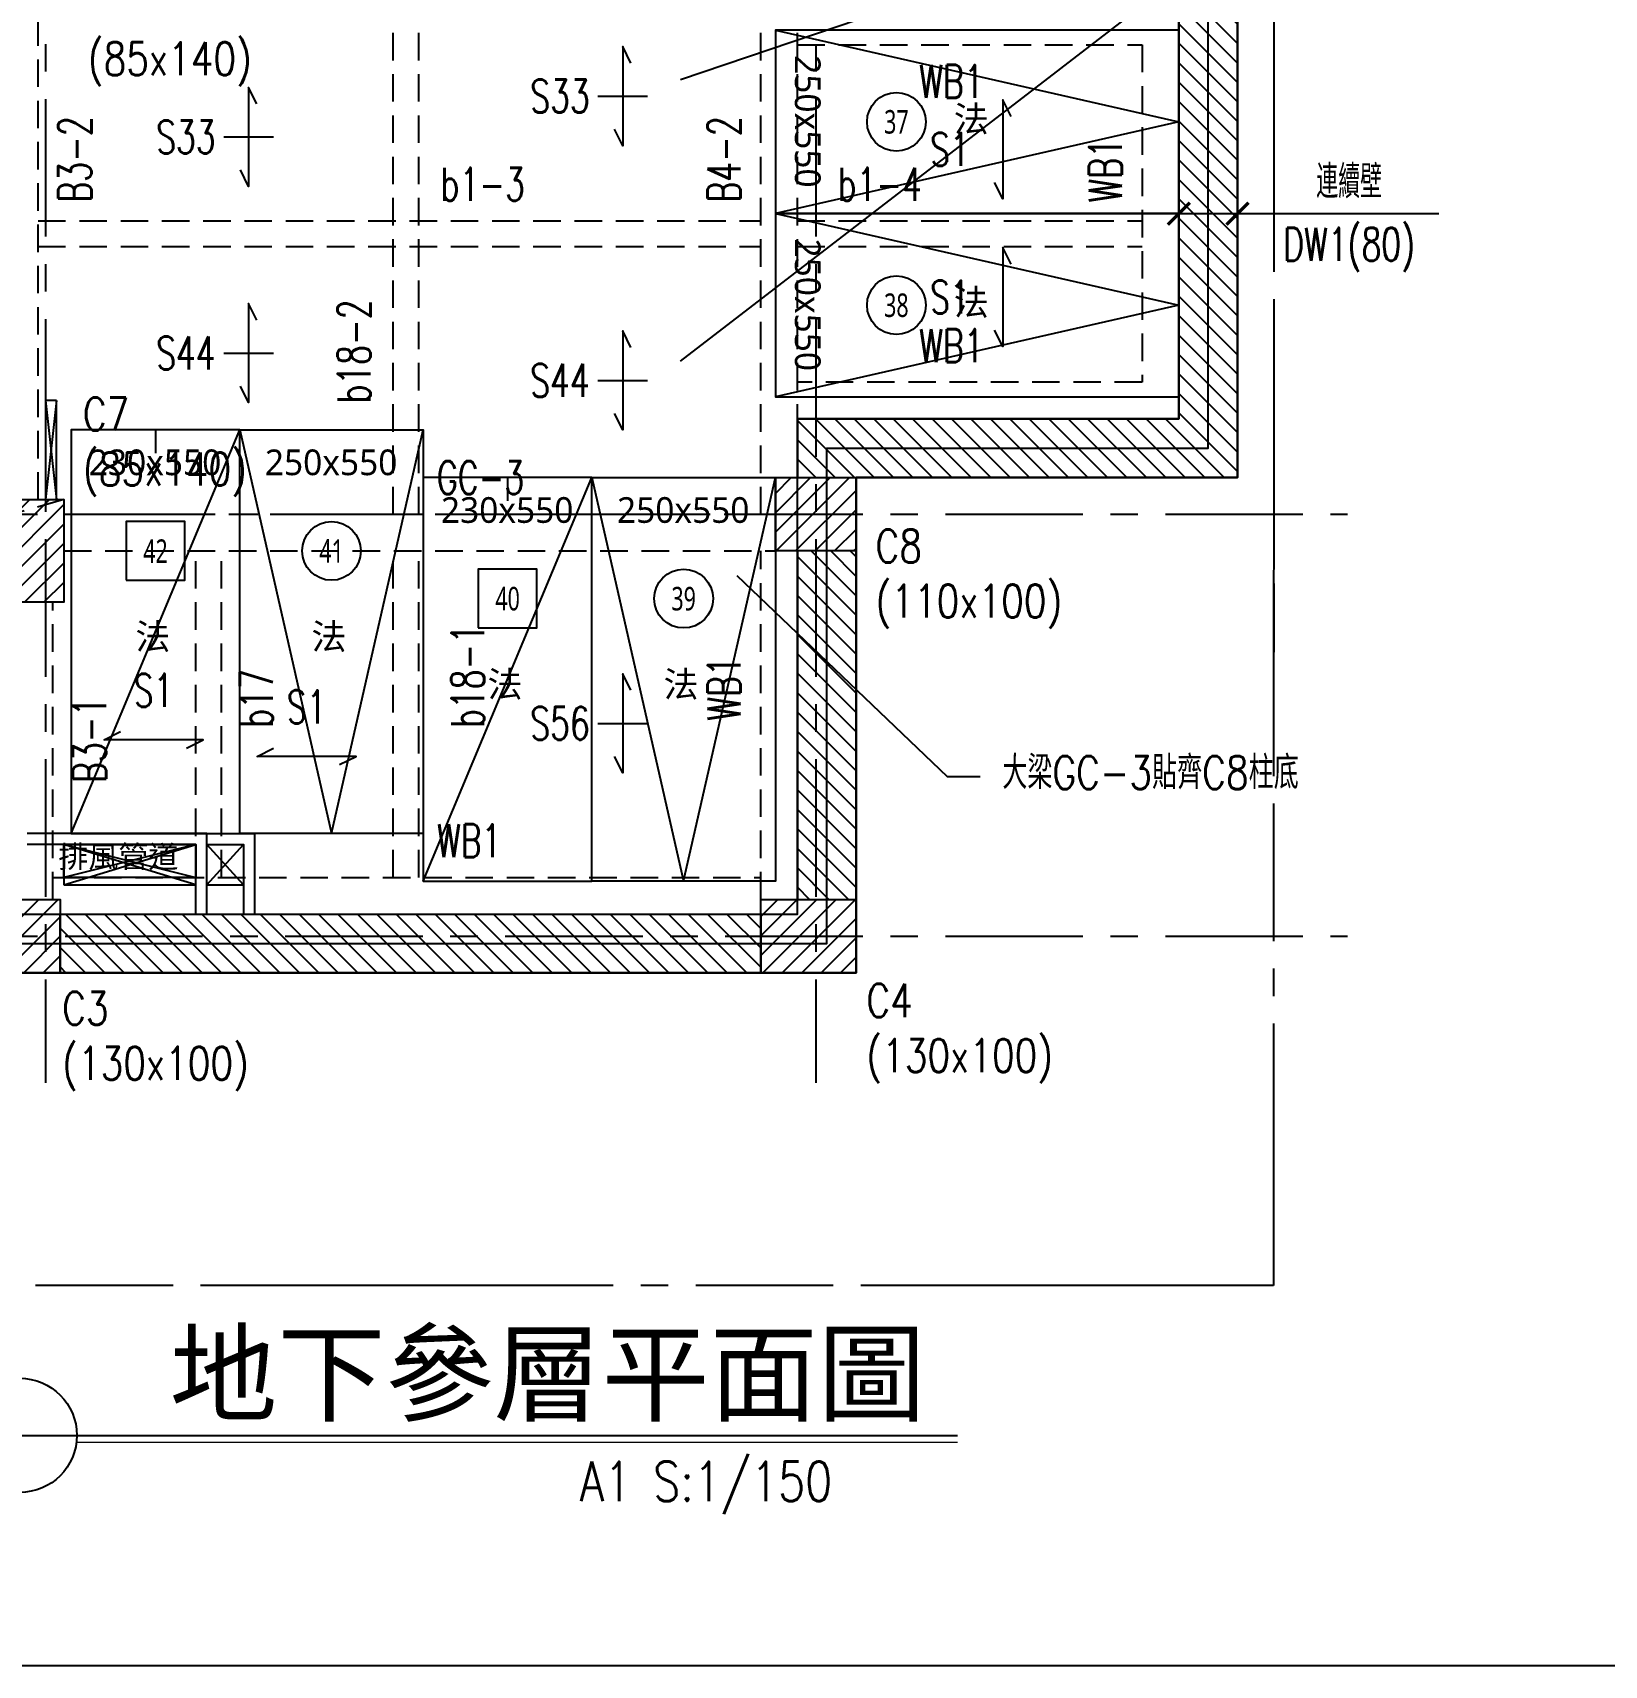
# Model space of a CAD drawing. Header units: millimetres. Extents: x -3377 to 119122, y -22007 to 15479.
# Drawn here: x 17617 to 19760, y 3880 to 6106 of the extents above; entities that cross this region are included whole.
import ezdxf
from ezdxf import colors
from ezdxf.entities.mleader import LeaderData, LeaderLine
from ezdxf.enums import TextEntityAlignment as Align
from ezdxf.math import Vec2, Vec3

# ---------------------------------------------------------------- set-up
doc = ezdxf.new("R2010")
doc.units = ezdxf.units.MM
doc.header["$LTSCALE"] = 150
doc.header["$MEASUREMENT"] = 0
doc.linetypes.add('CENTER', pattern=[2, 1.25, -0.25, 0.25, -0.25])
doc.linetypes.add('HIDDEN', pattern=[0.375, 0.25, -0.125])
doc.layers.get('0').update_dxf_attribs({"plot": 0})
doc.layers.add('5', color=5, linetype='Continuous', lineweight=13)
for name, color, linetype, plot in [('AREA', 3, 'Continuous', False), ('LABEL', 1, 'Continuous', False), ('S-ARCH', 252, 'Continuous', False), ('S-CLOUD_20220217(結構依建築圖2022-0216修改)', 4, 'Continuous', False)]:
    doc.layers.add(name, color=color, linetype=linetype, plot=plot)
for name, color, linetype in [('COL', 1, 'Continuous'), ('Duct', 1, 'Continuous'), ('PARK', 4, 'Continuous'), ('S-COL', 7, 'Continuous'), ('S-COLB', 4, 'HIDDEN'), ('S-CONC', 7, 'Continuous'), ('S-DIM', 2, 'Continuous'), ('S-GRID', 1, 'CENTER'), ('S-HATCH-COL', 13, 'Continuous'), ('S-HATCH-CONC', 124, 'Continuous'), ('S-OPEN', 13, 'Continuous'), ('S-RCBMB', 3, 'HIDDEN'), ('S-RCBMG', 2, 'HIDDEN'), ('S-SITE', 34, 'CENTER'), ('S-SLAB', 5, 'Continuous'), ('S-SLABT', 2, 'Continuous'), ('S-TEXTB', 3, 'Continuous'), ('S-TEXTC', 3, 'Continuous'), ('S-TEXTG', 2, 'Continuous'), ('TEXT', 2, 'Continuous'), ('WALL', 2, 'Continuous')]:
    doc.layers.add(name, color=color, linetype=linetype)
doc.styles.add('C1', font='', dxfattribs={"bigfont": 'japanese.shx'})
doc.styles.add('CS4', font='romans.shx', dxfattribs={"width": 0.7, "height": 45, "bigfont": 'lsp.shx'})
doc.styles.add('CT', font='')
doc.styles.add('ET', font='simplex.shx', dxfattribs={"width": 0.8})
doc.styles.add('HH', font='')
doc.styles.add('LSP', font='SIMPLEX.shx', dxfattribs={"width": 0.8, "bigfont": 'lsp.shx'})
doc.styles.get('C1').set_extended_font_data('微軟正黑體')
doc.styles.get('CT').set_extended_font_data('DFKai-SB')
doc.styles.get('HH').set_extended_font_data('Microsoft JhengHei')
doc.dimstyles.new('DIM150', dxfattribs={"dimscale": 15, "dimtxt": 3, "dimasz": 2, "dimexe": 2, "dimexo": 2, "dimgap": 1, "dimtad": 1, "dimdec": 1, "dimdsep": 46, "dimtxsty": 'CS4', "dimblk1": 'ARCHTICK', "dimblk2": 'ARCHTICK', "dimsah": 1, "dimcen": 2, "dimdle": 2, "dimadec": 0, "dimazin": 0, "dimtfac": 1, "dimtdec": 1, "dimtmove": 0, "dimatfit": 3, "dimldrblk": 'TAA', "dimfxl": 0, "dimtolj": 1, "dimarcsym": 0})

# ---------------------------------------------------------------- blocks, each defined once
blk = doc.blocks.new('LINE')
at = {"layer": 'S-GRID'}
for points in [[(-6585.87, -244.9), (-6585.87, -3085.91)], [(-5535.87, -244.9), (-5535.87, -3085.91)], [(-11059.11, -2310.91), (-4810.87, -2310.91)], [(-11059.11, -2885.91), (-4810.87, -2885.91)]]:
    blk.add_lwpolyline(points, dxfattribs=at)
blk = doc.blocks.new('CONC')
for points in [[(-5560.9, -2260.9), (-4960.9, -2260.9), (-4960.9, -1540.9), (-5480.9, -1540.9), (-5480.9, -1620.9), (-5040.9, -1620.9), (-5040.9, -2180.9), (-5560.9, -2180.9)], [(-5480.9, -2360.9), (-5560.9, -2360.9), (-5560.9, -2835.9), (-5480.9, -2835.9)], [(-6565.9, -2855.9), (-5610.9, -2855.9), (-5610.9, -2935.9), (-6565.9, -2935.9)]]:
    blk.add_lwpolyline(points, close=True)
blk = doc.blocks.new('COL(B4F-B2F)')
for points in [[(-5590.9, -2260.9), (-5480.9, -2260.9), (-5480.9, -2360.9), (-5590.9, -2360.9)], [(-6645.9, -2290.9), (-6560.9, -2290.9), (-6560.9, -2430.9), (-6645.9, -2430.9)], [(-6695.9, -2835.9), (-6565.9, -2835.9), (-6565.9, -2935.9), (-6695.9, -2935.9)], [(-5610.9, -2835.9), (-5480.9, -2835.9), (-5480.9, -2935.9), (-5610.9, -2935.9)]]:
    blk.add_lwpolyline(points, close=True)
blk = doc.blocks.new('_ARCHTICK')
at = {"color": 0, "linetype": 'ByBlock', "const_width": 0.15}
blk.add_lwpolyline([(-0.5, -0.5), (0.5, 0.5)], dxfattribs=at)
blk = doc.blocks.new('*D37')
at = {"layer": 'DEFPOINTS', "color": 0, "transparency": 16777216}
for p in [(19179.9, 5859.2), (19259.9, 5859.2), (19259.9, 5859.2)]:
    blk.add_point(p, dxfattribs=at)
at = {"layer": 'S-DIM', "color": 0, "lineweight": -2, "transparency": 16777216}
for p, q in [((19149.9, 5859.2), (19259.9, 5859.2)), ((19259.9, 5859.2), (19534.2, 5859.2))]:
    blk.add_line(p, q, dxfattribs=at)
at = {"layer": 'S-DIM', "color": 0, "lineweight": -2, "transparency": 16777216, "xscale": 30, "yscale": 30, "zscale": 30, "rotation": 180}
blk.add_blockref('_ARCHTICK', (19179.9, 5859.2), dxfattribs=at)
at = {"layer": 'S-DIM', "color": 0, "lineweight": -2, "transparency": 16777216, "xscale": 30, "yscale": 30, "zscale": 30}
blk.add_blockref('_ARCHTICK', (19259.9, 5859.2), dxfattribs=at)
at = {"layer": 'S-DIM', "color": 0, "transparency": 16777216, "char_height": 45, "attachment_point": 5, "style": 'CS4'}
for s, insert in [('\\A1;連續壁', (19412.1, 5902.5)), ('\\A1;DW1(80)', (19412.1, 5809.9))]:
    blk.add_mtext(s, dxfattribs=dict(at, insert=insert))
blk = doc.blocks.new('TAA')
at = {"linetype": 'Continuous'}
blk.add_line((0, 0), (-1.663, 0), dxfattribs=at)
blk.add_solid([(-1.5, -0.25), (-1.5, 0.25), (0, 0)], dxfattribs=at)
blk = doc.blocks.new('DwFm')
blk.add_lwpolyline([(-12110.4, -3880.1), (0, -3880.1)])
at = {"layer": 'DEFPOINTS', "color": 252, "linetype": 'HIDDEN'}
blk.add_lwpolyline([(-6560.9, -2290.9), (-12110.4, -3880.1)], dxfattribs=at)
blk = doc.blocks.new('A$C0CC372D5')
at = {"color": 252}
for p, q in [((-0.1, -470), (-0.1, -525)), ((-0.1, -525), (180, -470)), ((180, -525), (-0.1, -470)), ((245, -525), (195, -470)), ((195, -525), (245, -470)), ((-0.1, -525), (180, -525)), ((195, -525), (245, -525))]:
    blk.add_line(p, q, dxfattribs=at)
at = {"layer": '5', "color": 252, "linetype": 'Continuous'}
blk.add_lwpolyline([(17.6, -1284.8), (1218.4, -1284.8)], dxfattribs=at)
at = {"layer": 'AREA', "color": 252}
blk.add_lwpolyline([(-910, 1305), (-2160.2, 1305, 1.444326), (-2878.4, -605), (-1801.2, -605), (1040, -605), (1040, 70), (1560, 70), (1560, 710), (1040, 710), (1040, 1305), (5, 1305), (5, 1335), (-910, 1335)], format="xyb", close=True, dxfattribs=at)
at = {"layer": 'COL', "color": 252}
for points in [[(970, 30), (1080, 30), (1080, -70), (970, -70)], [(-85, 0), (0, 0), (0, -140), (-85, -140)], [(-135, -545), (-5, -545), (-5, -645), (-135, -645)], [(950, -545), (1080, -545), (1080, -645), (950, -645)]]:
    blk.add_lwpolyline(points, close=True, dxfattribs=at)
at = {"layer": 'Duct', "color": 252, "linetype": 'CENTER', "ltscale": 3}
blk.add_lwpolyline([(-4158.3, -1071.5), (-4158.3, 185.7), (-4158.4, 1773.2), (1649.9, 1773.1), (1649.4, 185.7), (1649, -1071.5), (-1332.8, -1071.5)], close=True, dxfattribs=at)
at = {"layer": 'LABEL', "color": 252}
blk.add_lwpolyline([(-137.8, -1275.7), (1218.4, -1275.7)], dxfattribs=at)
at = {"layer": 'LABEL', "color": 252, "linetype": 'Continuous'}
blk.add_arc((-60, -1275.7), 77.8, 180.0000014999924, 179.9999985000077, dxfattribs=at)
at = {"layer": 'PARK', "color": 252}
for p, q in [((10, -455), (240, 95)), ((125, 95), (125, 63.5)), ((490, -520), (720, 30)), ((605, 30), (605, -1.5))]:
    blk.add_line(p, q, dxfattribs=at)
for points in [[(970, 640), (970, 390), (1520, 390), (1520, 640), (970, 640), (1520, 515), (970, 390)], [(970, 390), (970, 140), (1520, 140), (1520, 390), (970, 390), (1520, 265), (970, 140)], [(240, 95), (10, 95), (10, -455), (240, -455), (240, 95), (125, 95), (10, 95)], [(240, 95), (490, 95), (490, -455), (240, -455), (240, 95), (365, -455), (490, 95)], [(720, 30), (490, 30), (490, -520), (720, -520), (720, 30), (605, 30), (490, 30)], [(720, 30), (970, 30), (970, -520), (720, -520), (720, 30), (845, -520), (970, 30)]]:
    blk.add_lwpolyline(points, dxfattribs=at)
at = {"layer": 'PARK', "color": 252, "linetype": 'Continuous'}
for points in [[(85, -110), (165, -110), (165, -30), (85, -30)], [(565, -175), (645, -175), (645, -95), (565, -95)]]:
    blk.add_lwpolyline(points, close=True, dxfattribs=at)
at = {"layer": 'PARK', "color": 252}
for centre in [(1135, 515), (1135, 265), (365, -70), (845, -135)]:
    blk.add_circle(centre, 40, dxfattribs=at)
at = {"layer": 'WALL', "color": 252}
for points in [[(-950, 1345), (-2145.3, 1345, 1.434028), (-2878.4, -645), (-1801.2, -645), (1080, -645), (1080, 30), (1600, 30), (1600, 750), (1080, 750), (1080, 1345), (45, 1345), (45, 1375), (-950, 1375)], [(-870, 1265), (-2175.4, 1265, 1.455344), (-2878.4, -565), (-1801.2, -565), (1000, -565), (1000, 110), (1520, 110), (1520, 670), (1000, 670), (1000, 1265), (-35, 1265), (-35, 1295), (-870, 1295)]]:
    blk.add_lwpolyline(points, format="xyb", close=True, dxfattribs=at)
for points in [[(195, -565), (195, -455), (-50, -455)], [(195, -455), (260, -455), (260, -565)], [(180, -565), (180, -470), (-50, -470)], [(195, -470), (245, -470), (245, -565)]]:
    blk.add_lwpolyline(points, dxfattribs=at)
at = {"color": 252, "style": 'HH'}
for p in [(996.7, 515.6), (996.7, 265.6)]:
    blk.add_text('250x550', height=35, rotation=270, dxfattribs=at).set_placement(p, align=Align.CENTER)
for s, p in [('法', (1237, 501.4)), ('法', (1237, 251.4)), ('230x550', (124.4, 33.3)), ('250x550', (364.4, 33.3)), ('230x550', (604.4, -31.7)), ('250x550', (844.4, -31.7)), ('法', (121.4, -204.2)), ('法', (361.4, -204.2)), ('法', (601.4, -269.2)), ('法', (841.4, -269.2))]:
    blk.add_text(s, height=35, dxfattribs=at).set_placement(p, align=Align.CENTER)
at = {"layer": 'PARK', "color": 252, "style": 'C1', "width": 0.7}
for s, p in [('37', (1135, 515)), ('38', (1135, 265)), ('42', (125, -70)), ('41', (365, -70)), ('40', (605, -135)), ('39', (845, -135))]:
    blk.add_text(s, height=32, dxfattribs=at).set_placement(p, align=Align.MIDDLE)
at = {"layer": 'TEXT', "color": 252, "style": 'HH'}
blk.add_text('排風管道', height=30, dxfattribs=at).set_placement((74.4, -501.8), align=Align.CENTER)
at = {"layer": 'TEXT', "color": 252, "linetype": 'Continuous', "style": 'CT', "width": 1}
blk.add_text('地下參層平面圖', height=108, dxfattribs=at).set_placement((143.9, -1245.4))
at = {"layer": 'TEXT', "color": 252, "style": 'ET', "width": 0.8}
blk.add_text('A1 S:1/150', height=54, dxfattribs=at).set_placement((1047.7, -1365.3), align=Align.RIGHT)
blk = doc.blocks.new('2022-0217')
blk.add_blockref('A$C0CC372D5', (5549.5, -2290.9))
blk = doc.blocks.new('_None')

msp = doc.modelspace()

# ---------------------------------------------------------------- hatches: boundary and pattern name
at = {"layer": 'S-HATCH-COL'}
h = msp.add_hatch(dxfattribs=at)
h.set_pattern_fill('ANSI31', color=256, scale=150, style=0)
h.paths.add_polyline_path([(14794.93, 6339.23), (14684.93, 6339.23), (14684.93, 6429.23), (14794.93, 6429.23)])
h.paths.add_polyline_path([(14794.93, 5489.23), (14684.93, 5489.23), (14684.93, 5579.23), (14794.93, 5579.23)])
h.paths.add_polyline_path([(18629.93, 6239.23), (18739.93, 6239.23), (18739.93, 6139.23), (18629.93, 6139.23)])
h.paths.add_polyline_path([(18629.93, 5499.23), (18739.93, 5499.23), (18739.93, 5399.23), (18629.93, 5399.23)])
h.paths.add_polyline_path([(18609.93, 4924.23), (18739.93, 4924.23), (18739.93, 4824.23), (18609.93, 4824.23)])
h.paths.add_polyline_path([(17524.93, 4924.23), (17654.93, 4924.23), (17654.93, 4824.23), (17524.93, 4824.23)])
h.paths.add_polyline_path([(16869.93, 4924.23), (16739.93, 4924.23), (16739.93, 4824.23), (16869.93, 4824.23)])
h.paths.add_polyline_path([(15854.93, 6814.23), (15984.93, 6814.23), (15984.93, 6714.23), (15854.93, 6714.23)])
h.paths.add_polyline_path([(15854.93, 6249.23), (15964.93, 6249.23), (15964.93, 6149.23), (15854.93, 6149.23)])
h.paths.add_polyline_path([(15854.93, 5514.23), (15964.93, 5514.23), (15964.93, 5414.23), (15854.93, 5414.23)])
h.paths.add_polyline_path([(15854.93, 4924.23), (15984.93, 4924.23), (15984.93, 4824.23), (15854.93, 4824.23)])
h.paths.add_polyline_path([(16839.93, 6814.23), (16709.93, 6814.23), (16709.93, 6714.23), (16839.93, 6714.23)])
h.paths.add_polyline_path([(17574.93, 5469.23), (17659.93, 5469.23), (17659.93, 5329.23), (17574.93, 5329.23)])
h.paths.add_polyline_path([(17574.93, 6294.23), (17659.93, 6294.23), (17659.93, 6154.23), (17574.93, 6154.23)])
h.paths.add_polyline_path([(16839.93, 6294.23), (16754.93, 6294.23), (16754.93, 6154.23), (16839.93, 6154.23)])
h.paths.add_polyline_path([(16754.93, 5469.23), (16839.93, 5469.23), (16839.93, 5329.23), (16754.93, 5329.23)])
h.paths.add_polyline_path([(17574.93, 6814.23), (17704.93, 6814.23), (17704.93, 6714.23), (17574.93, 6714.23)])
h.paths.add_polyline_path([(18609.93, 6814.23), (18739.93, 6814.23), (18739.93, 6714.23), (18609.93, 6714.23)])
h.paths.add_polyline_path([(14297.83, 5919.23), (14367.83, 5919.23), (14367.83, 5989.23), (14297.83, 5989.23)])
at = {"layer": 'S-HATCH-CONC'}
h = msp.add_hatch(dxfattribs=at)
h.set_pattern_fill('ANSI31', color=256, scale=150, angle=90, style=0)
h.set_pattern_definition([(135, (12110.4, 3880.068), (-13.25825, -13.25825), [])])
h.paths.add_polyline_path([(18659.93, 5499.23), (19259.93, 5499.23), (19259.93, 6219.23), (18739.93, 6219.23), (18739.93, 6139.23), (19179.93, 6139.23), (19179.93, 5579.23), (18659.93, 5579.23)])
h.paths.add_polyline_path([(18659.93, 6714.23), (18739.93, 6714.23), (18739.93, 6239.23), (18659.93, 6239.23)])
h.paths.add_polyline_path([(18739.93, 5399.23), (18659.93, 5399.23), (18659.93, 4924.23), (18739.93, 4924.23)])
h.paths.add_polyline_path([(15984.93, 4904.23), (16739.93, 4904.23), (16739.93, 4824.23), (15984.93, 4824.23)])
h.paths.add_polyline_path([(16869.93, 4904.23), (17524.93, 4904.23), (17524.93, 4824.23), (16869.93, 4824.23)])
h.paths.add_polyline_path([(17654.93, 4904.23), (18609.93, 4904.23), (18609.93, 4824.23), (17654.93, 4824.23)])
edge = h.paths.add_edge_path()
edge.add_line((15854.93, 4824.23), (14781.58, 4824.23))
edge.add_arc((14781.58, 5954.23), 1130, 49.55789, 269.99999, ccw=False)
edge.add_line((15514.59, 6814.23), (15854.93, 6814.23))
edge.add_line((15854.93, 6814.23), (15854.93, 6734.23))
edge.add_line((15854.93, 6734.23), (15484.5, 6734.23))
edge.add_arc((14781.58, 5954.23), 1050, 47.97535, 269.99999)
edge.add_line((14781.58, 4904.23), (15854.93, 4904.23))
edge.add_line((15854.93, 4904.23), (15854.93, 4824.23))
h.paths.add_polyline_path([(15984.93, 6814.23), (16709.93, 6814.23), (16709.93, 6734.23), (15984.93, 6734.23)])
h.paths.add_polyline_path([(17574.93, 6764.23), (16839.93, 6764.23), (16839.93, 6814.23), (16709.93, 6814.23), (16709.93, 6844.23), (17704.93, 6844.23), (17704.93, 6814.23), (17574.93, 6814.23)])
h.paths.add_polyline_path([(17704.93, 6814.23), (18609.93, 6814.23), (18609.93, 6734.23), (17704.93, 6734.23)])

# ---------------------------------------------------------------- linework, layer by layer
at = {"layer": 'S-OPEN'}
for p, q in [((17649.93, 5604.23), (17634.93, 5469.23)), ((17634.93, 5604.23), (17649.93, 5469.23)), ((17659.8, 4999.23), (17839.93, 4954.23)), ((17839.93, 4999.23), (17659.8, 4954.23))]:
    msp.add_line(p, q, dxfattribs=at)
at = {"layer": 'S-RCBMB'}
for p, q in [((18108.68, 5449.23), (18108.68, 6189.23)), ((18143.68, 5449.23), (18143.68, 6189.23)), ((17624.93, 5849.23), (18609.93, 5849.23)), ((18659.93, 5849.23), (19129.93, 5849.23)), ((17624.93, 5814.23), (18609.93, 5814.23)), ((18659.93, 5814.23), (19129.93, 5814.23)), ((17839.93, 4954.23), (17839.93, 5399.23)), ((17874.93, 4954.23), (17874.93, 5399.23)), ((18108.68, 4954.23), (18108.68, 5399.23)), ((18143.68, 4954.23), (18143.68, 5399.23))]:
    msp.add_line(p, q, dxfattribs=at)
at = {"layer": 'S-RCBMG'}
for p, q in [((18609.93, 5449.23), (18609.93, 6189.23)), ((18659.93, 5449.23), (18659.93, 6189.23)), ((17624.93, 5469.23), (17624.93, 6154.23)), ((19179.93, 6139.23), (19179.93, 5579.23)), ((18659.93, 6089.23), (19129.93, 6089.23)), ((19129.93, 6089.23), (19129.93, 5629.23)), ((19129.93, 5629.23), (18659.93, 5629.23)), ((19179.93, 5579.23), (18659.93, 5579.23)), ((17659.93, 5449.23), (18629.93, 5449.23)), ((17659.93, 5399.23), (18629.93, 5399.23)), ((18609.93, 4924.23), (18609.93, 5399.23)), ((18659.93, 4924.23), (18659.93, 5399.23)), ((17644.93, 4924.23), (17644.93, 5329.23)), ((17644.93, 4954.23), (18609.93, 4954.23)), ((17644.93, 4904.23), (18609.93, 4904.23))]:
    msp.add_line(p, q, dxfattribs=at)
at = {"layer": 'S-SITE'}
msp.add_lwpolyline([(13501.58, 4397.74), (13501.6, 5654.97), (13501.58, 7242.46), (19309.83, 7242.33), (19309.31, 5654.88), (19308.9, 4397.74), (16327.11, 4397.75)], close=True, dxfattribs=at)
at = {"layer": 'S-SLAB'}
msp.add_lwpolyline([(18739.93, 4824.23), (14781.58, 4824.23, -1.4340277), (15514.59, 6814.23), (16709.93, 6814.23), (16709.93, 6844.23), (17704.93, 6844.23), (17704.93, 6814.23), (18739.93, 6814.23), (18739.93, 6219.23), (19259.93, 6219.23), (19259.93, 5499.23), (18739.93, 5499.23), (18739.93, 4824.23)], format="xyb", dxfattribs=at)
for points in [[(17649.93, 5604.23), (17634.93, 5604.23), (17634.93, 5469.23), (17649.93, 5469.23)], [(17659.8, 4999.23), (17839.93, 4999.23), (17839.93, 4954.23), (17659.8, 4954.23)]]:
    msp.add_lwpolyline(points, close=True, dxfattribs=at)
at = {"layer": 'S-SLABT', "color": 1}
for p, q in [((18388.06, 6019.23), (18455.56, 6019.23)), ((17878.06, 5963.56), (17945.56, 5963.56)), ((17878.06, 5669.01), (17945.56, 5669.01)), ((18388.06, 5631.73), (18455.56, 5631.73)), ((18388.06, 5164.23), (18455.56, 5164.23))]:
    msp.add_line(p, q, dxfattribs=at)
for points in [[(18433.06, 6064.23), (18421.81, 6086.73), (18421.81, 5951.73), (18410.56, 5974.23)], [(17923.06, 6008.56), (17911.81, 6031.06), (17911.81, 5896.06), (17900.56, 5918.56)], [(18951.18, 5991.67), (18939.93, 6014.17), (18939.93, 5879.17), (18928.68, 5901.67)], [(18951.18, 5790.35), (18939.93, 5812.85), (18939.93, 5677.85), (18928.68, 5700.35)], [(17923.06, 5714.01), (17911.81, 5736.51), (17911.81, 5601.51), (17900.56, 5624.01)], [(18433.06, 5676.73), (18421.81, 5699.23), (18421.81, 5564.23), (18410.56, 5586.73)], [(18433.06, 5209.23), (18421.81, 5231.73), (18421.81, 5096.73), (18410.56, 5119.23)], [(17827.26, 5130.48), (17849.76, 5141.73), (17714.76, 5141.73), (17737.26, 5152.98)], [(18035.84, 5107.98), (18058.34, 5119.23), (17923.34, 5119.23), (17945.84, 5130.48)]]:
    msp.add_lwpolyline(points, dxfattribs=at)

# ---------------------------------------------------------------- block references
msp.add_blockref('DwFm', (24220.8, 7760.14))
at = {"layer": 'S-ARCH'}
msp.add_blockref('2022-0217', (12110.4, 7760.14), dxfattribs=at)
at = {"layer": 'S-COL'}
msp.add_blockref('COL(B4F-B2F)', (24220.8, 7760.14), dxfattribs=at)
at = {"layer": 'S-COLB'}
msp.add_blockref('COL(B4F-B2F)', (24220.8, 7760.14), dxfattribs=at)
at = {"layer": 'S-CONC'}
msp.add_blockref('CONC', (24220.8, 7760.14), dxfattribs=at)
at = {"layer": 'S-GRID'}
msp.add_blockref('LINE', (24220.8, 7760.14), dxfattribs=at)

# ---------------------------------------------------------------- texts
at = {"layer": 'S-SLABT', "color": 2, "style": 'CS4', "width": 0.7}
for s, p in [('S33', (18376.81, 5996.73)), ('S33', (17866.81, 5941.06)), ('S1', (18894.93, 5924.17)), ('S1', (18894.93, 5722.85)), ('S44', (17866.81, 5646.51)), ('S44', (18376.81, 5609.23)), ('S56', (18376.81, 5141.73))]:
    msp.add_text(s, height=45, dxfattribs=at).set_placement(p, align=Align.RIGHT)
for p in [(17782.26, 5186.73), (17990.84, 5164.23)]:
    msp.add_text('S1', height=45, dxfattribs=at).set_placement(p, align=Align.CENTER)
at = {"layer": 'S-TEXTB', "style": 'CS4', "width": 0.7}
for s, p in [('b1-3', (18173.68, 5899.23)), ('b1-4', (18714.93, 5899.23))]:
    msp.add_text(s, height=45, dxfattribs=at).set_placement(p, align=Align.MIDDLE_LEFT)
for s, p in [('b18-2', (18055.52, 5600.29, 0)), ('b18-1', (18210.62, 5157.99, 0)), ('b17', (17922.43, 5158.23, 0))]:
    msp.add_text(s, height=45, rotation=90, dxfattribs=at).set_placement(p, align=Align.MIDDLE_LEFT)
at = {"layer": 'S-TEXTC', "style": 'CS4', "width": 0.8}
for s, p in [('(85x140)', (17692.63, 6047.71)), ('C7', (17685.98, 5563.27)), ('(85x140)', (17685.98, 5488.27)), ('C8', (18766.54, 5383.39)), ('(110x100)', (18766.54, 5308.39)), ('C4', (18753.96, 4763.9)), ('C3', (17657.67, 4753.27)), ('(130x100)', (18753.96, 4688.9)), ('(130x100)', (17657.67, 4678.27))]:
    msp.add_text(s, height=45, dxfattribs=at).set_placement(p)
at = {"layer": 'S-TEXTG', "style": 'CS4', "width": 0.7}
for p in [(18869.93, 6039.23), (18869.93, 5679.23)]:
    msp.add_text('WB1', height=45, dxfattribs=at).set_placement(p, align=Align.MIDDLE)
for s, p in [('B3-2', (17674.93, 5874.23)), ('B4-2', (18559.93, 5874.23)), ('WB1', (19079.93, 5874.23, 0))]:
    msp.add_text(s, height=45, rotation=90, dxfattribs=at).set_placement(p, align=Align.MIDDLE_LEFT)
for s, p in [('GC-3', (18168.68, 5499.23, 0)), ('WB1', (18168.68, 5004.23, 0))]:
    msp.add_text(s, height=45, dxfattribs=at).set_placement(p, align=Align.MIDDLE_LEFT)
for s, p in [('WB1', (18559.93, 5211.73)), ('B3-1', (17694.93, 5141.73))]:
    msp.add_text(s, height=45, rotation=90, dxfattribs=at).set_placement(p, align=Align.MIDDLE)

# ---------------------------------------------------------------- dimensions: what is measured, and where the dimension line sits
at = {"layer": 'S-DIM'}
dim = msp.add_linear_dim(base=(19259.93, 5859.23), p1=(19179.93, 5859.23), p2=(19259.93, 5859.23), text='連續壁\\XDW1(<>)', dimstyle='DIM150', dxfattribs=at)
dim.commit()
dim.dimension.update_dxf_attribs({"geometry": '*D37', "text_midpoint": (19412.07, 5859.23)})

# ---------------------------------------------------------------- leaders
at = {"layer": 'S-CLOUD_20220217(結構依建築圖2022-0216修改)'}
ml = msp.add_multileader_mtext('Standard', dxfattribs=at)
ml.set_content('版編更新', color=256, style='LSP')
ml.set_leader_properties(color=256)
ml.set_arrow_properties(name='NONE')
ml.build(insert=Vec2(0, 0))
ml.multileader.update_dxf_attribs({"text_left_attachment_type": 2, "text_right_attachment_type": 2, "dogleg_length": 3, "arrow_head_size": 30, "scale": 15})
ctx = ml.context
ctx.base_point, ctx.scale, ctx.char_height, ctx.arrow_head_size, ctx.landing_gap_size, ctx.plane_origin = Vec3(19439.67, 6346.41), 15, 45, 30, 30, Vec3(18506.11, 6004.37)
ctx.left_attachment, ctx.right_attachment = 2, 2
notes = []
notes.append((ctx, [(0, (1, 1, 0), (19394.67, 6346.41), (1, 0), 45, [(0, [(18500.67, 6041.87)], 0, [])])]))
ctx.mtext.insert, ctx.mtext.flow_direction = Vec3(19469.67, 6374.71), 5
ml = msp.add_multileader_mtext('Standard', dxfattribs=at)
ml.set_content('版編更新', color=256, style='LSP')
ml.set_leader_properties(color=256)
ml.set_arrow_properties(name='NONE')
ml.build(insert=Vec2(0, 0))
ml.multileader.update_dxf_attribs({"text_left_attachment_type": 2, "text_right_attachment_type": 2, "dogleg_length": 3, "arrow_head_size": 30, "scale": 15})
ctx = ml.context
ctx.base_point, ctx.scale, ctx.char_height, ctx.arrow_head_size, ctx.landing_gap_size, ctx.plane_origin = Vec3(19439.67, 6346.41), 15, 45, 30, 30, Vec3(18506.11, 6004.37)
ctx.left_attachment, ctx.right_attachment = 2, 2
notes.append((ctx, [(0, (1, 1, 0), (19394.67, 6346.41), (1, 0), 45, [(0, [(18500.67, 5658.16)], 0, [])])]))
ctx.mtext.insert, ctx.mtext.flow_direction = Vec3(19469.67, 6374.71), 5
ml = msp.add_multileader_mtext('Standard', dxfattribs=at)
ml.set_content('大梁GC-3貼齊C8柱底', color=256, style='LSP')
ml.set_leader_properties(color=256)
ml.set_arrow_properties(name='NONE')
ml.build(insert=Vec2(0, 0))
ml.multileader.update_dxf_attribs({"text_left_attachment_type": 2, "text_right_attachment_type": 2, "dogleg_length": 3, "arrow_head_size": 30, "scale": 15})
ctx = ml.context
ctx.base_point, ctx.scale, ctx.char_height, ctx.arrow_head_size, ctx.landing_gap_size, ctx.plane_origin = Vec3(18909.25, 5091.75), 15, 45, 30, 30, Vec3(18577.34, 5365.78)
ctx.left_attachment, ctx.right_attachment = 2, 2
notes.append((ctx, [(0, (1, 1, 0), (18864.25, 5091.75), (1, 0), 45, [(0, [(18577.34, 5365.78)], 0, [])])]))
ctx.mtext.insert, ctx.mtext.flow_direction = Vec3(18939.25, 5119.69), 5
for ctx, leaders in notes:
    for number, flags, end, landing, length, lines in leaders:
        leader = LeaderData()
        leader.index, (leader.has_last_leader_line, leader.has_dogleg_vector, leader.attachment_direction) = number, flags
        leader.last_leader_point, leader.dogleg_vector, leader.dogleg_length = Vec3(end), Vec3(landing), length
        for number, points, colour, breaks in lines:
            line = LeaderLine()
            line.index, line.vertices, line.color, line.breaks = number, Vec3.list(points), colors.encode_raw_color(colour), breaks
            leader.lines.append(line)
        ctx.leaders.append(leader)

doc.saveas('drawing.dxf')
